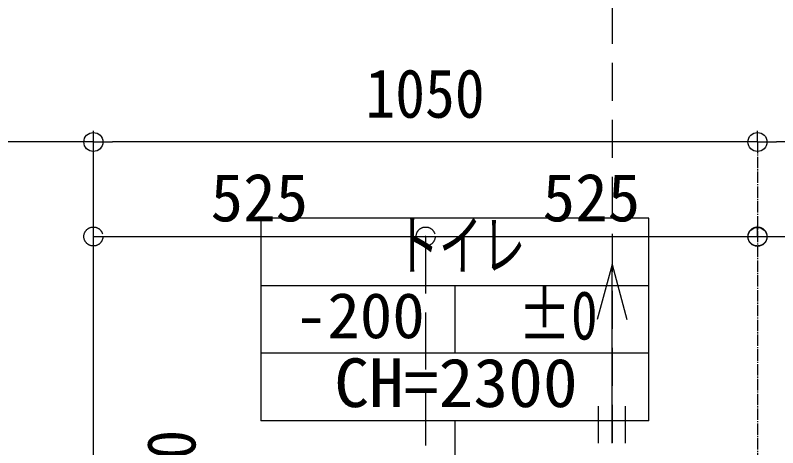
# Model space of a CAD drawing. Units: millimetres at full size, sheet at 1:30. Extents: x -17796 to 21385, y -23279 to 7734.
# Drawn here: x -13933 to -12728, y 3646 to 4329 of the extents above; entities that cross this region are included whole.
import ezdxf
from ezdxf.enums import TextEntityAlignment as Align

# ---------------------------------------------------------------- set-up
doc = ezdxf.new("R2010")
doc.units = ezdxf.units.MM
doc.header["$LTSCALE"] = 30
doc.header["$PDMODE"] = 32
doc.header["$PDSIZE"] = 30
for name, pattern in [('DASHED2', [3, 2, -1]), ('DASHED3', [4, 3, -1]), ('USER4', [0.78, 0.6, -0.06, 0.06, -0.06])]:
    doc.linetypes.add(name, pattern=pattern)
for name, color, linetype, lineweight in [('0-1_(W)電灯', 253, 'Continuous', 18), ('3-B_仕上線（タイル・', 7, 'Continuous', 18), ('C-1_補助芯', 134, 'Continuous', 9), ('E-0_通り芯', 134, 'Continuous', 9), ('E-1_補助芯', 134, 'DASHED3', 9), ('F-6_白実線', 134, 'Continuous', 9)]:
    doc.layers.add(name, color=color, linetype=linetype, lineweight=lineweight)
doc.styles.add('ＭＳ ゴシック', font='')
doc.styles.get('ＭＳ ゴシック').set_extended_font_data('MS Gothic')

msp = doc.modelspace()

# ---------------------------------------------------------------- linework, layer by layer
at = {"layer": '0-1_(W)電灯', "color": 6}
for p, q in [((-13809.72, 3502.42), (-13809.72, 4146.65)), ((-13809.72, 3502.42), (-13809.72, 4146.65)), ((-12759.72, 4129.15), (-12759.72, 4146.65)), ((-12759.72, 4129.15), (-12759.72, 4146.65)), ((-13839.72, 4129.15), (-14209.72, 4129.15)), ((-12789.72, 4129.15), (-13779.72, 4129.15)), ((-11839.72, 4129.15), (-12729.72, 4129.15)), ((-13238.16, 3688.7), (-13238.16, 3264.26))]:
    msp.add_line(p, q, dxfattribs=at)
at = {"layer": '0-1_(W)電灯', "color": 7}
for p, q in [((-13809.72, 4129.15), (-13839.72, 4129.15)), ((-13809.72, 4129.15), (-13779.72, 4129.15)), ((-12759.72, 4129.15), (-12789.72, 4129.15)), ((-12759.72, 4129.15), (-12729.72, 4129.15)), ((-12931.49, 4008.7), (-13544.82, 4008.7)), ((-13544.82, 4008.7), (-13544.82, 3688.7)), ((-12931.49, 3688.7), (-12931.49, 4008.7)), ((-12931.49, 3902.03), (-13544.82, 3902.03)), ((-13238.16, 3902.03), (-13238.16, 3795.36)), ((-12931.49, 3795.36), (-13544.82, 3795.36)), ((-12931.49, 3688.7), (-13544.82, 3688.7))]:
    msp.add_line(p, q, dxfattribs=at)
at = {"layer": '0-1_(W)電灯', "color": 54, "linetype": 'USER4'}
msp.add_line((-12759.72, 4129.15), (-12759.72, -192.58), dxfattribs=at)
at = {"layer": '0-1_(W)電灯', "color": 7}
for centre in [(-13809.72, 4129.15), (-13809.72, 4129.15), (-12759.72, 4129.15), (-12759.72, 4129.15)]:
    msp.add_circle(centre, 15, dxfattribs=at)
at = {"layer": '3-B_仕上線（タイル・', "color": 6}
for p, q in [((-12759.72, 3979.15), (-12759.72, 3996.65)), ((-12789.72, 3979.15), (-12819.72, 3979.15)), ((-12669.72, 3979.15), (-12759.72, 3979.15))]:
    msp.add_line(p, q, dxfattribs=at)
at = {"layer": '3-B_仕上線（タイル・'}
msp.add_line((-12759.72, 3979.15), (-12789.72, 3979.15), dxfattribs=at)
msp.add_circle((-12759.72, 3979.15), 15, dxfattribs=at)
at = {"layer": 'C-1_補助芯'}
for p, q in [((-13809.72, 3979.79), (-13284.37, 3979.79)), ((-13284.37, 3979.79), (-12759.72, 3979.79))]:
    msp.add_line(p, q, dxfattribs=at)
at = {"layer": 'E-0_通り芯'}
for p, q in [((-12989.72, 3935.57), (-13013.02, 3848.63)), ((-13011.14, 3653.06), (-13011.14, 3711.59)), ((-12968.59, 3653.06), (-12968.59, 3711.59))]:
    msp.add_line(p, q, dxfattribs=at)
msp.add_lwpolyline([(-12989.72, 3653.06), (-12989.72, 3935.57), (-12966.43, 3848.63)], dxfattribs=at)
at = {"layer": 'E-1_補助芯'}
msp.add_line((-13284.37, 3979.79), (-13284.37, 2833.06), dxfattribs=at)
for p in [(-13809.72, 3979.79), (-13284.37, 3979.79), (-12759.72, 3979.79)]:
    msp.add_point(p, dxfattribs=at)
at = {"layer": 'F-6_白実線', "linetype": 'DASHED2'}
msp.add_line((-12989.72, 6863.98), (-12989.72, 3432.42), dxfattribs=at)

# ---------------------------------------------------------------- texts
at = {"layer": '0-1_(W)電灯', "color": 9, "style": 'ＭＳ ゴシック', "width": 0.9}
msp.add_text('1050', height=76.97, dxfattribs=at).set_placement((-13379.58, 4144.34), align=Align.BOTTOM_LEFT)
at = {"layer": '0-1_(W)電灯', "color": 7, "style": 'ＭＳ ゴシック'}
for s, height, width, p in [('トイレ', 76.97, 0.65, (-13331.49, 3904.56)), ('±0', 76.97, 0.8, (-13138.16, 3793.89)), ('-200', 71.84, 1.05, (-13491.04, 3797.55)), ('CH=2300', 76.97, 1.05, (-13428.82, 3687.23))]:
    msp.add_text(s, height=height, dxfattribs=dict(at, width=width)).set_placement(p, align=Align.BOTTOM_LEFT)
at = {"layer": '0-1_(W)電灯', "color": 9, "style": 'ＭＳ ゴシック', "width": 0.9}
msp.add_text('100', height=76.97, rotation=90, dxfattribs=at).set_placement((-13625.2, 3532.96), align=Align.BOTTOM_LEFT)
at = {"layer": 'E-1_補助芯', "style": 'ＭＳ ゴシック'}
for p in [(-13624.45, 3980.98), (-13099.45, 3980.98)]:
    msp.add_text('525', height=75.66, dxfattribs=at).set_placement(p, align=Align.BOTTOM_LEFT)

doc.saveas('drawing.dxf')
